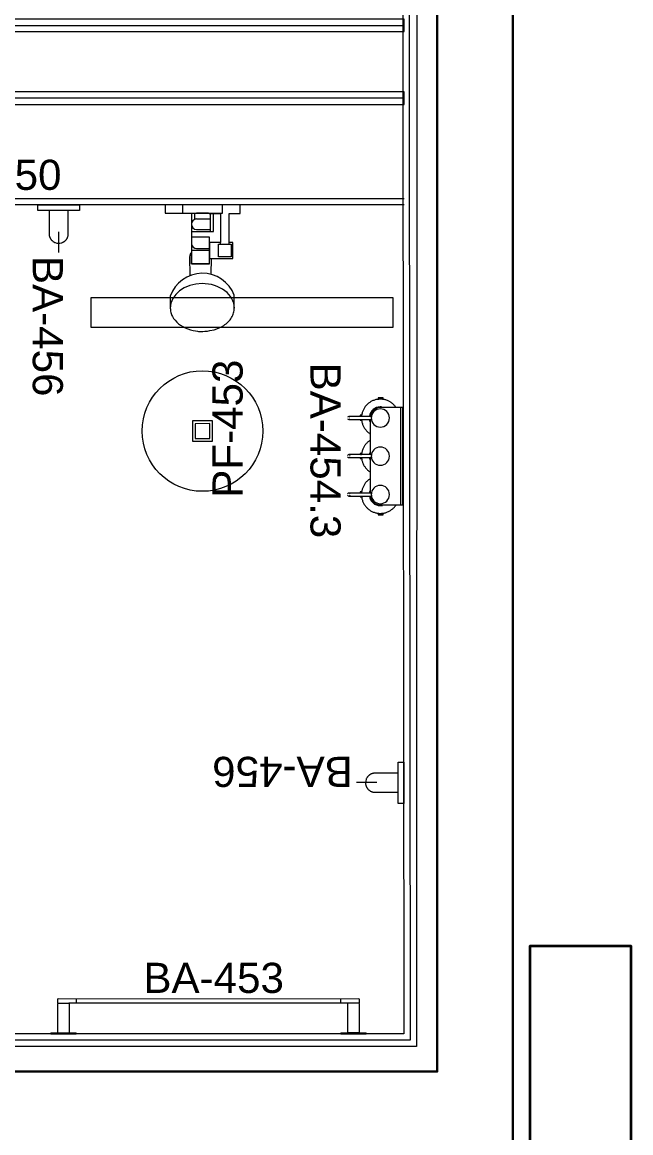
# Model space of a CAD drawing. Header units: centimetres. Extents: x 118932 to 154602, y -32682 to -23521.
# Drawn here: x 141195.6 to 141316.7, y -26084.1 to -25863 of the extents above; entities that cross this region are included whole.
import ezdxf

# ---------------------------------------------------------------- set-up
doc = ezdxf.new("R2010")
doc.units = ezdxf.units.CM
doc.header["$LTSCALE"] = 50
doc.header["$MEASUREMENT"] = 0
for name, color, linetype, lineweight, true_color in [('GEN_00_BL_Yazı', 7, 'Continuous', 0, 0x4f5250), ('GEN_01_TA_Kolon', 7, 'Continuous', 35, 0xd05d28), ('GEN_02_TF_Islak Hacim', 7, 'Continuous', 5, 0x007cb0), ('GEN_05_ML_Alçıpan-RefEdit0', 7, 'Continuous', 18, 0x008b29), ('GEN_05_ML_Alçıpan_giydirme', 7, 'Continuous', 18, 0x7ebab5), ('KALACAK DUVARLAR', 7, 'Continuous', 30, 0x005387)]:
    doc.layers.add(name, color=color, linetype=linetype, lineweight=lineweight, true_color=true_color)
doc.styles.add('Arial_6', font='arial.ttf', dxfattribs={"height": 59.5325})

# ---------------------------------------------------------------- blocks, each defined once
blk = doc.blocks.new('LEVEL 0-1_D BLOK_KOLON')
at = {"layer": 'GEN_01_TA_Kolon', "elevation": 0}
blk.add_lwpolyline([(2504.49, 976.05), (2504.49, 1016.05), (2524.49, 1016.05), (2524.49, 976.05)], close=True, dxfattribs=at)
blk = doc.blocks.new('KALACAK DUVALAR LEVEL 0 D BLOK')
at = {"layer": 'KALACAK DUVARLAR', "elevation": 0}
blk.add_lwpolyline([(1111.5, 1931.88), (1111.5, 1593.95), (1111.5, 1594.45), (1111.5, 1526.45), (1111.5, 1525.95), (1111.5, 1156.45), (865, 1156.45), (845, 1156.45), (845, 1141.45), (1126.5, 1141.45), (1126.5, 1931.88)], dxfattribs=at)
blk = doc.blocks.new('Raindance shower combo - PF-453 SHOWER SYSTEM-14821002-TYPE J')
at = {"layer": 'GEN_02_TF_Islak Hacim'}
for p, q in [((50.6, -3), (50.6, -19.3)), ((85, -3), (50.6, -3)), ((50.6, -19.3), (85, -19.3)), ((85, -3), (85, -19.6)), ((165, -3), (85, -3)), ((85, -19.6), (165, -19.6)), ((103.2, -19.6), (103.2, -39.9)), ((109.1, -19.6), (109.1, -32.1)), ((136.8, -19.6), (113.1, -19.6)), ((138.6, -20.1), (160.7, -20.1)), ((140.8, -55.5), (140.8, -20.1)), ((146.7, -55.5), (146.7, -20.1)), ((160.7, -20.1), (160.7, -77.5)), ((165, -19.6), (165, -3)), ((200.1, -3), (165, -3)), ((178, -20.1), (200.1, -20.1)), ((178, -77.4), (178, -20.1)), ((200.1, -20.1), (200.1, -3)), ((102.9, -41.5), (102.9, -80.9)), ((102.9, -55.5), (146.7, -55.5)), ((136.8, -55.5), (140.8, -55.5)), ((139, -66.9), (102.9, -66.9)), ((102.9, -80.9), (102.9, -119.9)), ((139, -119.9), (139, -66.9)), ((139.3, -77.5), (139.3, -109.5)), ((160.7, -77.5), (139.3, -77.5)), ((156.8, -106), (156.8, -81)), ((156.8, -81), (181.8, -81)), ((160.7, -81), (160.7, -77.4)), ((185.2, -77.4), (178, -77.4)), ((178, -81), (178, -77.4)), ((181.8, -81), (181.8, -106)), ((185.2, -109.5), (185.2, -77.4)), ((99.5, -106.3), (100.1, -143.6)), ((139, -93.7), (102.9, -93.7)), ((102.9, -119.9), (102.9, -97.5)), ((139.3, -109.5), (185.2, -109.5)), ((142.3, -109.5), (141.8, -141)), ((181.8, -106), (156.8, -106)), ((102.9, -119.9), (139, -119.9)), ((139, -119.9), (102.9, -119.9)), ((61, -184.6), (61, -208.3)), ((188.3, -208.3), (188.3, -182.8))]:
    blk.add_line(p, q, dxfattribs=at)
for points in [[(113.1, -30.8), (140.8, -30.8)], [(113.1, -52.1), (140.8, -52.1)], [(113.1, -89.8), (139, -89.8)]]:
    blk.add_lwpolyline(points, dxfattribs=at)
for points in [[(144.9, -433), (105.1, -433), (105.1, -473), (144.9, -473)], [(139.7, -438.3), (110.3, -438.4), (110.3, -467.8), (139.7, -467.8)]]:
    blk.add_lwpolyline(points, close=True, dxfattribs=at)
blk.add_circle((125, -453), 120, dxfattribs=at)
for centre, radius, start, end in [((114.5, -42.3), 11.6, 96.5318, 176.0334), ((114.4, -40.6), 11.5, 184.4156, 263.9068), ((114.5, -78), 12, 194.0613, 263.6059), ((114.5, -78), 12, 194.0613, 263.6059), ((112.1, -106), 12.6, 137, 181), ((125, -206.5), 67.6, 20.5435, 161.0787)]:
    blk.add_arc(centre, radius, start, end, dxfattribs=at)
for major_axis, start_param, end_param in [((63.7, 0), 1.576448, 3.141593), ((-63.7, 0), 3.141593, 4.718041)]:
    blk.add_ellipse((124.7, -208.3), major_axis=major_axis, ratio=0.765186, start_param=start_param, end_param=end_param, dxfattribs=at)
blk.add_open_spline([(61, -208.3), (61, -211.2), (61.7, -216.8), (66, -227.8), (76.3, -240.1), (95.1, -250.7), (112.3, -254.4), (122.2, -254.8), (124.3, -254.8), (134.9, -254.1), (148.1, -251.6), (155.1, -249.5), (165.5, -244.8), (176.6, -235.8), (183.3, -227.4), (187.4, -218), (188.3, -211.6), (188.3, -208.3)], degree=3, knots=[0, 0, 0, 0, 0.058333, 0.116667, 0.233333, 0.35, 0.466667, 0.498213, 0.618018, 0.668587, 0.668587, 0.668587, 0.782182, 0.848848, 0.915515, 0.982182, 1.048848, 1.048848, 1.048848, 1.048848], dxfattribs=at)
at = {"layer": 'GEN_00_BL_Yazı', "insert": (144.9, -585.7), "char_height": 60, "width": 132.711, "attachment_point": 1, "rotation": 90, "style": 'Arial_6'}
blk.add_mtext('PF-453', dxfattribs=at)
blk = doc.blocks.new('Soap Dispenser - Trio - BA-454 SOAP DISPENSER triple-14820993-TYPE GxL')
at = {"layer": 'GEN_02_TF_Islak Hacim'}
for p, q in [((-79.4, 102.6), (-79.4, 62.6)), ((-73.5, 62.6), (-73.5, 102.6)), ((-3, 102.6), (-3, 62.6)), ((3, 62.6), (3, 102.6)), ((73.1, 102.6), (73.1, 62.6)), ((79, 62.6), (79, 102.6)), ((-79, 85), (-80.8, 85)), ((-80.8, 85), (-80.8, 82.9)), ((-80.8, 82.9), (-79, 82.9)), ((-80.8, 82.9), (-80.8, 81.6)), ((-70.8, 85), (-74.1, 85)), ((-73.9, 82.9), (-70.8, 82.9)), ((-70.8, 82.9), (-70.8, 85)), ((-70.8, 81.6), (-70.8, 82.9)), ((-2.6, 85), (-4.4, 85)), ((-4.4, 85), (-4.4, 83.1)), ((-4.4, 83.1), (-2.6, 83.1)), ((-4.4, 83.1), (-4.4, 81.6)), ((2.3, 83.1), (5.6, 83.1)), ((5.6, 85), (2.4, 85)), ((5.6, 83.1), (5.6, 85)), ((5.6, 81.6), (5.6, 83.1)), ((73.5, 85), (71.7, 85)), ((71.7, 85), (71.7, 83.1)), ((71.7, 83.1), (73.5, 83.1)), ((71.7, 83.1), (71.7, 81.6)), ((81.7, 85), (78.4, 85)), ((78.4, 83.1), (81.7, 83.1)), ((81.7, 83.1), (81.7, 85)), ((81.7, 81.6), (81.7, 83.1)), ((-114.6, 49.5), (-117, 49.5)), ((-117, 49.5), (-117, 39.5)), ((-114.6, 39.5), (-114.6, 49.5)), ((-112.7, 49.5), (-114.6, 49.5)), ((-97, 45), (-97, 0)), ((-79.4, 62.6), (-79.3, 62.6)), ((-77.9, 62.6), (-79.4, 62.6)), ((-73.5, 62.6), (-75, 62.6)), ((-2.9, 65), (-73.6, 65)), ((-73.6, 62.6), (-73.5, 62.6)), ((-3, 62.6), (-2.9, 62.6)), ((-1.5, 62.6), (-3, 62.6)), ((3, 62.6), (1.5, 62.6)), ((73.2, 65), (2.9, 65)), ((2.9, 62.6), (3, 62.6)), ((73.1, 62.6), (73.2, 62.6)), ((74.5, 62.6), (73.1, 62.6)), ((79, 62.6), (77.5, 62.6)), ((78.9, 62.6), (79, 62.6)), ((97, 0), (97, 45)), ((114.2, 49.5), (112.3, 49.5)), ((115.9, 49.5), (114.2, 49.5)), ((114.2, 49.5), (114.2, 39.5)), ((115.9, 39.5), (115.9, 49.5)), ((-117, 39.5), (-114.6, 39.5)), ((-114.6, 39.5), (-112.5, 39.5)), ((112.3, 39.5), (114.2, 39.5)), ((114.2, 39.5), (115.9, 39.5)), ((97, 5), (-97, 5)), ((-97, 5), (-97, 0)), ((-97, 0), (97, 0)), ((-97, 0), (97, 0)), ((97, 0), (97, 5))]:
    blk.add_line(p, q, dxfattribs=at)
at = {"layer": 'GEN_02_TF_Islak Hacim', "flags": 128}
for points in [[(-79.4, 107.6), (-79.4, 107.6), (-79.4, 107.6), (-79.4, 107.6), (-79.4, 107.5), (-79.4, 107.5), (-79.4, 107.4), (-79.4, 107.4), (-79.4, 107.3), (-79.4, 107.3), (-79.4, 107.2), (-79.4, 107.1), (-79.4, 107), (-79.4, 106.9), (-79.4, 106.8), (-79.4, 106.7), (-79.4, 106.6), (-79.4, 106.5), (-79.4, 106.4), (-79.4, 106.2), (-79.4, 106.1), (-79.4, 105.9), (-79.4, 105.8), (-79.4, 105.6), (-79.4, 105.5), (-79.4, 105.3), (-79.4, 105.1), (-79.4, 104.9), (-79.4, 104.8), (-79.4, 104.6), (-79.4, 104.4), (-79.4, 104.2), (-79.4, 104), (-79.4, 103.8), (-79.4, 103.6), (-79.4, 103.4), (-79.4, 103.2), (-79.4, 103), (-79.4, 102.8), (-79.4, 102.6), (-79.4, 102.6)], [(-73.5, 102.6), (-73.5, 102.8), (-73.5, 103), (-73.5, 103.2), (-73.5, 103.4), (-73.5, 103.6), (-73.5, 103.8), (-73.5, 104), (-73.5, 104.2), (-73.5, 104.4), (-73.5, 104.5), (-73.5, 104.7), (-73.5, 104.9), (-73.5, 105.1), (-73.5, 105.2), (-73.5, 105.4), (-73.5, 105.6), (-73.5, 105.7), (-73.5, 105.9), (-73.5, 106), (-73.5, 106.2), (-73.5, 106.3), (-73.5, 106.4), (-73.5, 106.6), (-73.5, 106.7), (-73.5, 106.8), (-73.5, 106.9), (-73.5, 107), (-73.5, 107.1), (-73.5, 107.2), (-73.5, 107.3), (-73.5, 107.3), (-73.5, 107.4), (-73.5, 107.4), (-73.5, 107.5), (-73.5, 107.5), (-73.5, 107.5), (-73.5, 107.6), (-73.5, 107.6), (-73.5, 107.6)], [(-3, 107.6), (-3, 107.6), (-3, 107.6), (-3, 107.6), (-3, 107.5), (-3, 107.5), (-3, 107.4), (-3, 107.4), (-3, 107.3), (-3, 107.3), (-3, 107.2), (-3, 107.1), (-3, 107), (-3, 106.9), (-3, 106.8), (-3, 106.7), (-3, 106.6), (-3, 106.5), (-3, 106.4), (-3, 106.2), (-3, 106.1), (-3, 105.9), (-3, 105.8), (-3, 105.6), (-3, 105.5), (-3, 105.3), (-3, 105.1), (-3, 104.9), (-3, 104.8), (-3, 104.6), (-3, 104.4), (-3, 104.2), (-3, 104), (-3, 103.8), (-3, 103.6), (-3, 103.4), (-3, 103.2), (-3, 103), (-3, 102.8), (-3, 102.6), (-3, 102.6)], [(3, 102.6), (3, 102.8), (3, 103), (3, 103.2), (3, 103.4), (3, 103.6), (3, 103.8), (3, 104), (3, 104.2), (3, 104.4), (3, 104.5), (3, 104.7), (3, 104.9), (3, 105.1), (3, 105.2), (3, 105.4), (3, 105.6), (3, 105.7), (3, 105.9), (3, 106), (3, 106.2), (3, 106.3), (3, 106.4), (3, 106.6), (3, 106.7), (3, 106.8), (3, 106.9), (3, 107), (3, 107.1), (3, 107.2), (3, 107.3), (3, 107.3), (3, 107.4), (3, 107.4), (3, 107.5), (3, 107.5), (3, 107.5), (3, 107.6), (3, 107.6), (3, 107.6)], [(73.1, 107.6), (73.1, 107.6), (73.1, 107.6), (73.1, 107.6), (73.1, 107.5), (73.1, 107.5), (73.1, 107.4), (73.1, 107.4), (73.1, 107.3), (73.1, 107.3), (73.1, 107.2), (73.1, 107.1), (73.1, 107), (73.1, 106.9), (73.1, 106.8), (73.1, 106.7), (73.1, 106.6), (73.1, 106.5), (73.1, 106.4), (73.1, 106.2), (73.1, 106.1), (73.1, 105.9), (73.1, 105.8), (73.1, 105.6), (73.1, 105.5), (73.1, 105.3), (73.1, 105.1), (73.1, 104.9), (73.1, 104.8), (73.1, 104.6), (73.1, 104.4), (73.1, 104.2), (73.1, 104), (73.1, 103.8), (73.1, 103.6), (73.1, 103.4), (73.1, 103.2), (73.1, 103), (73.1, 102.8), (73.1, 102.6), (73.1, 102.6)], [(79, 102.6), (79, 102.8), (79, 103), (79, 103.2), (79, 103.4), (79, 103.6), (79, 103.8), (79, 104), (79, 104.2), (79, 104.4), (79, 104.5), (79, 104.7), (79, 104.9), (79, 105.1), (79, 105.2), (79, 105.4), (79, 105.6), (79, 105.7), (79, 105.9), (79, 106), (79, 106.2), (79, 106.3), (79, 106.4), (79, 106.6), (79, 106.7), (79, 106.8), (79, 106.9), (79, 107), (79, 107.1), (79, 107.2), (79, 107.3), (79, 107.3), (79, 107.4), (79, 107.4), (79, 107.5), (79, 107.5), (79, 107.5), (79, 107.6), (79, 107.6), (79, 107.6)], [(-79, 82.4), (-80.5, 82.2), (-82, 82), (-83.5, 81.8), (-85, 81.5), (-86.4, 81.1), (-87.9, 80.7), (-89.3, 80.2), (-90.7, 79.7), (-92.1, 79.1), (-93.4, 78.4), (-94.7, 77.7), (-96, 76.9), (-97.3, 76.1), (-98.5, 75.3), (-99.7, 74.4), (-100.9, 73.4), (-102, 72.4), (-103.1, 71.4), (-104.1, 70.3), (-105.1, 69.2), (-106, 68), (-106.9, 66.8), (-107.8, 65.6), (-108.6, 64.3), (-109.3, 63), (-110, 61.7), (-110.7, 60.3), (-111.3, 58.9), (-111.8, 57.5), (-112.3, 56.1), (-112.7, 54.7), (-113, 53.2), (-113.3, 51.7), (-113.6, 50.2), (-113.8, 48.8), (-113.9, 47.3), (-113.9, 45.8), (-113.9, 45)], [(-45.5, 66.1), (-46.4, 67.4), (-47.3, 68.5), (-48.3, 69.7), (-49.3, 70.8), (-50.3, 71.9), (-51.4, 72.9), (-52.6, 73.9), (-53.7, 74.8), (-54.9, 75.7), (-56.2, 76.5), (-57.5, 77.3), (-58.8, 78), (-60.1, 78.7), (-61.5, 79.3), (-62.9, 79.9), (-64.3, 80.4), (-65.7, 80.9), (-67.1, 81.3), (-68.6, 81.6), (-70.1, 81.9), (-71.6, 82.1), (-73, 82.3)], [(-2.6, 82.4), (-4.1, 82.2), (-5.6, 82), (-7.1, 81.8), (-8.5, 81.5), (-10, 81.1), (-11.4, 80.7), (-12.8, 80.2), (-14.2, 79.7), (-15.6, 79.1), (-17, 78.4), (-18.3, 77.7), (-19.6, 76.9), (-20.8, 76.1), (-22.1, 75.3), (-23.3, 74.4), (-24.4, 73.4), (-25.5, 72.4), (-26.6, 71.4), (-27.7, 70.3), (-28.6, 69.2), (-29.6, 68), (-30.5, 66.8), (-31.3, 65.6)], [(31, 66.1), (30.1, 67.4), (29.2, 68.5), (28.2, 69.7), (27.2, 70.8), (26.1, 71.9), (25, 72.9), (23.9, 73.9), (22.7, 74.8), (21.5, 75.7), (20.3, 76.5), (19, 77.3), (17.7, 78), (16.3, 78.7), (15, 79.3), (13.6, 79.9), (12.2, 80.4), (10.8, 80.9), (9.3, 81.3), (7.8, 81.6), (6.4, 81.9), (4.9, 82.1), (3.4, 82.3)], [(73.4, 82.4), (71.9, 82.2), (70.5, 82), (69, 81.8), (67.5, 81.5), (66.1, 81.1), (64.6, 80.7), (63.2, 80.2), (61.8, 79.7), (60.4, 79.1), (59.1, 78.4), (57.8, 77.7), (56.5, 76.9), (55.2, 76.1), (54, 75.3), (52.8, 74.4), (51.6, 73.4), (50.5, 72.4), (49.4, 71.4), (48.4, 70.3), (47.4, 69.2), (46.4, 68), (45.6, 66.8), (44.7, 65.6)], [(113.5, 45), (113.5, 46.5), (113.4, 48), (113.3, 49.4), (113.1, 50.9), (112.8, 52.4), (112.5, 53.9), (112.1, 55.3), (111.6, 56.8), (111.1, 58.2), (110.6, 59.6), (110, 60.9), (109.3, 62.3), (108.6, 63.6), (107.8, 64.9), (107, 66.1), (106.1, 67.4), (105.2, 68.5), (104.2, 69.7), (103.2, 70.8), (102.2, 71.9), (101.1, 72.9), (99.9, 73.9), (98.8, 74.8), (97.5, 75.7), (96.3, 76.5), (95, 77.3), (93.7, 78), (92.4, 78.7), (91, 79.3), (89.6, 79.9), (88.2, 80.4), (86.8, 80.9), (85.3, 81.3), (83.9, 81.6), (82.4, 81.9), (80.9, 82.1), (79.4, 82.3)], [(-113.9, 45), (-113.9, 43.5), (-113.8, 42), (-113.7, 40.5), (-113.5, 39), (-113.2, 37.5), (-112.9, 36), (-112.5, 34.6), (-112, 33.2), (-111.5, 31.7), (-111, 30.4), (-110.4, 29), (-109.7, 27.6), (-109, 26.3), (-108.2, 25), (-107.4, 23.8), (-106.5, 22.6), (-105.6, 21.4), (-104.6, 20.2), (-103.6, 19.1), (-102.6, 18.1), (-101.5, 17), (-100.3, 16.1), (-99.2, 15.1), (-98, 14.2)], [(98.1, 14.6), (99.3, 15.5), (100.5, 16.5), (101.6, 17.5), (102.7, 18.5), (103.7, 19.6), (104.7, 20.8), (105.6, 21.9), (106.5, 23.1), (107.4, 24.4), (108.2, 25.6), (108.9, 26.9), (109.6, 28.3), (110.3, 29.6), (110.8, 31), (111.4, 32.4), (111.8, 33.8), (112.3, 35.3), (112.6, 36.7), (112.9, 38.2), (113.2, 39.7), (113.3, 41.2), (113.5, 42.6), (113.5, 44.1), (113.5, 45)]]:
    blk.add_lwpolyline(points, dxfattribs=at)
at = {"layer": 'GEN_02_TF_Islak Hacim'}
for centre, radius, start, end in [((-76.4, 107.6), 2.98, 120, 180), ((-76.4, 107.6), 2.98, 180, 240), ((-76.4, 107.6), 2.98, 0, 60), ((-76.4, 107.6), 2.98, 300, 0), ((0, 107.6), 2.98, 120, 180), ((0, 107.6), 2.98, 180, 240), ((0, 107.6), 2.98, 0, 60), ((0, 107.6), 2.98, 300, 0), ((76, 107.6), 2.98, 120, 180), ((76, 107.6), 2.98, 180, 240), ((76, 107.6), 2.98, 0, 60), ((76, 107.6), 2.98, 300, 0), ((-76.4, 45), 22, 97.5598, 180), ((-76.4, 45), 22, 68.099, 82.3757), ((0, 45), 22, 97.5598, 108.6093), ((0, 45), 22, 68.099, 82.3757), ((76, 45), 22, 97.5598, 111.901), ((76, 45), 22, 0, 80.5842), ((-76.4, 45), 22, 180, 192.2823), ((-77, 45), 20, 96.8039, 180), ((-76.4, 45), 18.2, 0, 180), ((-76.4, 45), 18.2, 180, 0), ((0, 45), 18.2, 0, 180), ((0, 45), 18.2, 180, 0), ((76, 45), 18.2, 0, 180), ((76, 45), 18.2, 180, 0), ((77, 45), 20, 0, 82.4941), ((76, 45), 22, 351.246, 0)]:
    blk.add_arc(centre, radius, start, end, dxfattribs=at)
at = {"layer": 'GEN_00_BL_Yazı', "insert": (186.1, 123.9), "char_height": 60, "width": 331.384, "attachment_point": 1, "rotation": 180, "style": 'Arial_6'}
blk.add_mtext('BA-454.3', dxfattribs=at)
blk = doc.blocks.new('Grab-Bar_Bobrick_B-6806 - BA-456 24_-V371-TYPE GxL')
at = {"layer": 'GEN_00_BL_Yazı'}
blk.add_line((-53504.4, -6427.9), (-53463.6, -6427.9), dxfattribs=at)
at = {"layer": 'GEN_02_TF_Islak Hacim', "lineweight": 13, "flags": 128}
blk.add_lwpolyline([(-53558, -6468.7), (-53558, -6386.1), (-53546.8, -6386.1), (-53546.8, -6468.7)], close=True, dxfattribs=at)
blk.add_lwpolyline([(-53546.8, -6446.5), (-53532.6, -6446.5), (-53531.3, -6446.5), (-53530, -6446.5), (-53528.8, -6446.5), (-53527.5, -6446.5), (-53526.2, -6446.5), (-53525, -6446.5), (-53523.8, -6446.5), (-53522.6, -6446.5), (-53521.4, -6446.5), (-53520.2, -6446.5), (-53519, -6446.5), (-53517.9, -6446.5), (-53516.8, -6446.5), (-53515.7, -6446.5), (-53514.6, -6446.5), (-53513.6, -6446.5), (-53512.6, -6446.5), (-53511.6, -6446.5), (-53510.7, -6446.5), (-53509.8, -6446.5), (-53508.9, -6446.5), (-53508.1, -6446.5), (-53507.3, -6446.5), (-53506.5, -6446.5), (-53505.8, -6446.5), (-53505.2, -6446.5), (-53504.6, -6446.5), (-53504, -6446.5), (-53503.4, -6446.5), (-53503, -6446.5), (-53502.5, -6446.5), (-53502.1, -6446.5), (-53501.8, -6446.5), (-53501.5, -6446.5), (-53501.3, -6446.5), (-53501.1, -6446.5), (-53500.9, -6446.5), (-53500.8, -6446.5), (-53500.8, -6446.5), (-53500.6, -6446.5), (-53499.8, -6446.5), (-53499.1, -6446.4), (-53498.3, -6446.3), (-53497.6, -6446.2), (-53496.8, -6446.1), (-53496.1, -6445.9), (-53495.3, -6445.7), (-53494.6, -6445.5), (-53493.9, -6445.2), (-53493.2, -6444.9), (-53492.5, -6444.6), (-53491.8, -6444.2), (-53491.2, -6443.9), (-53490.5, -6443.5), (-53489.9, -6443), (-53489.3, -6442.6), (-53488.7, -6442.1), (-53488.1, -6441.6), (-53487.5, -6441.1), (-53487, -6440.6), (-53486.5, -6440), (-53486, -6439.4), (-53485.5, -6438.8), (-53485.1, -6438.2), (-53484.7, -6437.6), (-53484.3, -6436.9), (-53483.9, -6436.2), (-53483.6, -6435.6), (-53483.3, -6434.9), (-53483, -6434.2, 0.168627), (-53482.6, -6422), (-53482.8, -6421.3), (-53483, -6420.5), (-53483.3, -6419.8), (-53483.7, -6419.1), (-53484, -6418.5), (-53484.4, -6417.8), (-53484.8, -6417.2), (-53485.2, -6416.5), (-53485.6, -6415.9), (-53486.1, -6415.3), (-53486.6, -6414.7), (-53487.1, -6414.2), (-53487.7, -6413.6), (-53488.2, -6413.1), (-53488.8, -6412.6), (-53489.4, -6412.2), (-53490, -6411.7), (-53490.7, -6411.3), (-53491.3, -6410.9), (-53492, -6410.5), (-53492.7, -6410.2), (-53493.4, -6409.9), (-53494.1, -6409.6), (-53494.8, -6409.4), (-53495.5, -6409.1), (-53496.3, -6408.9), (-53497, -6408.8), (-53497.8, -6408.6), (-53498.5, -6408.5), (-53499.3, -6408.5), (-53500, -6408.4), (-53500.8, -6408.4), (-53500.8, -6408.4), (-53500.9, -6408.4), (-53501, -6408.4), (-53501.2, -6408.4), (-53501.4, -6408.4), (-53501.7, -6408.4), (-53502, -6408.4), (-53502.4, -6408.4), (-53502.8, -6408.4), (-53503.3, -6408.4), (-53503.8, -6408.4), (-53504.4, -6408.4), (-53505, -6408.4), (-53505.7, -6408.4), (-53506.4, -6408.4), (-53507.1, -6408.4), (-53507.9, -6408.4), (-53508.7, -6408.4), (-53509.5, -6408.4), (-53510.4, -6408.4), (-53511.4, -6408.4), (-53512.3, -6408.4), (-53513.3, -6408.4), (-53514.3, -6408.4), (-53515.4, -6408.4), (-53516.5, -6408.4), (-53517.6, -6408.4), (-53518.7, -6408.4), (-53519.9, -6408.4), (-53521.1, -6408.4), (-53522.2, -6408.4), (-53523.5, -6408.4), (-53524.7, -6408.4), (-53525.9, -6408.4), (-53527.2, -6408.4), (-53528.4, -6408.4), (-53529.7, -6408.4), (-53530.9, -6408.4), (-53532.2, -6408.4), (-53532.6, -6408.4), (-53546.8, -6408.4)], format="xyb", dxfattribs=at)
at = {"layer": 'GEN_00_BL_Yazı', "insert": (-53456.4, -6479.9), "char_height": 60, "width": 265.421, "attachment_point": 7, "style": 'Arial_6'}
blk.add_mtext('BA-456', dxfattribs=at)
blk = doc.blocks.new('Accessory-Tissue_Holder-KOHLER-Composed-K-73147 - BA-450 TOILET PAPER HOLDER-14820997-TYPE GxL')
at = {"layer": 'GEN_00_BL_Yazı'}
blk.add_line((-51986.7, -5251.1), (-51986.7, -5197.1), dxfattribs=at)
at = {"layer": 'GEN_02_TF_Islak Hacim', "lineweight": 13}
for p, q in [((-52113.8, -5290.7), (-52113.8, -5299.6)), ((-52012.2, -5299.6), (-52012.2, -5290.7))]:
    blk.add_line(p, q, dxfattribs=at)
for points in [[(-52113.8, -5224.2), (-52113.8, -5225.9, -0.414214), (-52114.6, -5226.7), (-52128.5, -5226.7), (-52149.8, -5226.7), (-52163.8, -5226.7, -0.414214), (-52164.6, -5225.9), (-52164.6, -5224.2), (-52113.8, -5224.2)], [(-51961.4, -5224.2), (-51961.4, -5225.9, -0.414214), (-51962.2, -5226.7), (-51976.1, -5226.7), (-51997.4, -5226.7), (-52011.4, -5226.7, -0.414214), (-52012.2, -5225.9), (-52012.2, -5224.2), (-51961.4, -5224.2)], [(-51976.2, -5290.7, 0.414214), (-51975.3, -5289.9), (-51975.3, -5227.5, 0.414214), (-51976.1, -5226.7), (-51997.4, -5226.7, 0.414214), (-51998.2, -5227.5), (-51998.2, -5289.9, 0.414214), (-51997.4, -5290.7)], [(-52149.8, -5290.7, 0.414214), (-52150.6, -5291.5), (-52150.6, -5298.8, 0.414214), (-52149.8, -5299.6), (-51976.2, -5299.6, 0.414214), (-51975.3, -5298.8), (-51975.3, -5291.5, 0.414214), (-51976.2, -5290.7), (-51997.4, -5290.7), (-52128.6, -5290.7)]]:
    blk.add_lwpolyline(points, format="xyb", dxfattribs=at)
blk.add_lwpolyline([(-52149.8, -5226.7, 0.414214), (-52150.6, -5227.5), (-52150.6, -5289.9, 0.414214), (-52149.8, -5290.7), (-52128.6, -5290.7, 0.414214), (-52127.7, -5289.9), (-52127.7, -5227.5, 0.414214), (-52128.5, -5226.7), (-52149.8, -5226.7)], format="xyb", close=True, dxfattribs=at)
at = {"layer": 'GEN_00_BL_Yazı', "insert": (-52108.1, -5134.2), "char_height": 60, "width": 265.421, "attachment_point": 1, "style": 'Arial_6'}
blk.add_mtext('BA-450', dxfattribs=at)
blk = doc.blocks.new('90likk DUS CAMİ')
at = {"layer": 'GEN_02_TF_Islak Hacim'}
blk.add_lwpolyline([(-63.52, 63.76), (0.12, 0.12), (-0.45, -0.45), (-64.09, 63.19)], close=True, dxfattribs=at)
blk = doc.blocks.new('Accessory-Towel_Bar-KOHLER-Composed-K-73142 _1_ - BA-453 TOWEL BAR 24_-14138606-TYPE GxL')
at = {"layer": 'GEN_02_TF_Islak Hacim', "lineweight": 13}
for p, q in [((-53279.2, -6870.5), (-53279.2, -6863.3)), ((-53279.2, -6929.9), (-53279.2, -6872.2)), ((-53278.4, -6862.5), (-52680, -6862.5)), ((-53278.4, -6871.4), (-53257.1, -6871.4)), ((-52701.3, -6871.4), (-53257.1, -6871.4)), ((-53256.3, -6872.2), (-53256.3, -6929.9)), ((-53242.4, -6862.5), (-53242.4, -6871.4)), ((-52716.1, -6871.4), (-52716.1, -6862.5)), ((-52702.1, -6929.9), (-52702.1, -6872.2)), ((-52680, -6871.4), (-52701.3, -6871.4)), ((-52679.2, -6863.3), (-52679.2, -6870.5)), ((-52679.2, -6872.2), (-52679.2, -6929.9)), ((-53293.2, -6932.7), (-53293.2, -6931.5)), ((-53293.2, -6932.7), (-53242.4, -6932.7)), ((-53292.4, -6930.7), (-53278.4, -6930.7)), ((-53278.4, -6930.7), (-53257.1, -6930.7)), ((-53257.1, -6930.7), (-53243.2, -6930.7)), ((-53242.4, -6931.5), (-53242.4, -6932.7)), ((-52716.1, -6932.7), (-52716.1, -6931.5)), ((-52716.1, -6932.7), (-52665.3, -6932.7)), ((-52715.3, -6930.7), (-52701.3, -6930.7)), ((-52680, -6930.7), (-52701.3, -6930.7)), ((-52680, -6930.7), (-52666.1, -6930.7)), ((-52665.3, -6931.5), (-52665.3, -6932.7))]:
    blk.add_line(p, q, dxfattribs=at)
for centre, radius, start, end in [((-53278.4, -6863.3), 0.82, 90, 180), ((-53278.4, -6870.5), 0.814, 180, 270), ((-53278.4, -6872.2), 0.814, 90, 180), ((-53257.1, -6872.2), 0.814, 0, 90), ((-52701.3, -6872.2), 0.814, 90, 180), ((-52680, -6863.3), 0.82, 0, 90), ((-52680, -6870.5), 0.814, 270, 0), ((-52680, -6872.2), 0.814, 0, 90), ((-53292.4, -6931.5), 0.797, 90, 180), ((-53278.4, -6929.9), 0.804, 180, 270), ((-53257.1, -6929.9), 0.804, 270, 0), ((-53243.2, -6931.5), 0.797, 0, 90), ((-52715.3, -6931.5), 0.797, 90, 180), ((-52701.3, -6929.9), 0.804, 180, 270), ((-52680, -6929.9), 0.804, 270, 0), ((-52666.1, -6931.5), 0.797, 0, 90)]:
    blk.add_arc(centre, radius, start, end, dxfattribs=at)
at = {"layer": 'GEN_00_BL_Yazı', "insert": (-53108.7, -6791.1), "char_height": 60, "width": 265.421, "attachment_point": 1, "style": 'Arial_6'}
blk.add_mtext('BA-453', dxfattribs=at)
blk = doc.blocks.new('LEVEL 0 ISLAK HACİM')
at = {"xscale": 0.1, "yscale": 0.1, "zscale": 0.1}
for name, p in [('Accessory-Tissue_Holder-KOHLER-Composed-K-73147 - BA-450 TOILET PAPER HOLDER-14820997-TYPE GxL', (6030.16, 1029.4, 0)), ('Raindance shower combo - PF-453 SHOWER SYSTEM-14821002-TYPE J', (862.85, 507.28, 0))]:
    blk.add_blockref(name, p, dxfattribs=at)
at = {"rotation": 314.9999999999967}
blk.add_blockref('90likk DUS CAMİ', (835.87, 416.98, 0), dxfattribs=at)
for name, p, xscale, yscale, zscale, rotation in [('Grab-Bar_Bobrick_B-6806 - BA-456 24_-V371-TYPE GxL', (1489.49, -4848.82, 0), 0.1, 0.1, 0.1, 270), ('Soap Dispenser - Trio - BA-454 SOAP DISPENSER triple-14820993-TYPE GxL', (915.23, 456.98, 0), 0.1000000000000054, 0.1000000000000054, 0.1000000000000054, 90), ('Grab-Bar_Bobrick_B-6806 - BA-456 24_-V371-TYPE GxL', (-4440.39, -250.77, 0), 0.1, 0.1, 0.1, 180)]:
    blk.add_blockref(name, p, dxfattribs=dict(xscale=xscale, yscale=yscale, zscale=zscale, rotation=rotation))
at = {"extrusion": (-6.25506e-07, 3.22532e-09, 1), "xscale": 0.0999999999999999, "yscale": 0.0999999999999999, "zscale": 0.0999999999999999, "rotation": 359.995832532428}
blk.add_blockref('Accessory-Towel_Bar-KOHLER-Composed-K-73142 _1_ - BA-453 TOWEL BAR 24_-14138606-TYPE GxL', (6174.52, 1034.86, 0), dxfattribs=at)
blk = doc.blocks.new('60LIK YER SÜZGECİ')
at = {"layer": 'GEN_02_TF_Islak Hacim'}
blk.add_lwpolyline([(79589.82, -32983.56), (79589.82, -32923.56), (79595.82, -32923.56), (79595.82, -32983.56)], close=True, dxfattribs=at)
blk = doc.blocks.new('level 0 süzgeçler')
at = {"rotation": 90}
blk.add_blockref('60LIK YER SÜZGECİ', (-32990.48, -75353.49, 0), dxfattribs=at)
blk = doc.blocks.new('level 1 d blok duvarlar')
at = {"layer": 'GEN_05_ML_Alçıpan-RefEdit0', "elevation": 0}
blk.add_lwpolyline([(2456.58, -813.47), (2473.58, -813.47), (2473.58, -733.47), (2713.59, -733.47), (2713.59, -730.97), (2471.08, -730.97), (2471.08, -810.97), (2459.08, -810.97), (2459.08, -718.97), (2713.59, -718.97), (2713.59, -716.47), (2456.58, -716.47)], close=True, dxfattribs=at)
for points in [[(2713.59, -732.22), (2472.33, -732.22), (2472.33, -812.22), (2457.83, -812.22), (2457.83, -717.72), (2713.59, -717.72)], [(2713.57, -753.47), (2556.57, -753.47), (2556.57, -733.47)], [(2713.58, -752.22), (2557.82, -752.22), (2557.82, -733.47)]]:
    blk.add_lwpolyline(points, dxfattribs=at)
at = {"layer": 'GEN_05_ML_Alçıpan_giydirme', "elevation": 0}
for points in [[(2603.71, -116.07), (2603.71, -116.07), (2715.16, -116.07), (2716.09, -715.47), (2716.01, -920.97), (2471.16, -920.97)], [(2602.46, -116.07), (2602.46, -117.32), (2713.91, -117.32), (2714.76, -919.72), (2471.16, -919.72)], [(2601.21, -116.07), (2601.21, -118.57), (2712.66, -118.57), (2713.51, -918.47), (2471.16, -918.47)]]:
    blk.add_lwpolyline(points, dxfattribs=at)

msp = doc.modelspace()

# ---------------------------------------------------------------- block references
for name, p in [('LEVEL 0-1_D BLOK_KOLON', (138792.17, -27062.94, 0)), ('KALACAK DUVALAR LEVEL 0 D BLOK', (140166.67, -27228.34, 0))]:
    msp.add_blockref(name, p)

# ---------------------------------------------------------------- next in the draw order: block references
msp.add_blockref('LEVEL 0 ISLAK HACİM', (140356.1, -26406.37, 0))

# ---------------------------------------------------------------- next in the draw order: block references
for name, p in [('level 0 süzgeçler', (141276.24, -30160.12)), ('level 1 d blok duvarlar', (138558, -25145.92))]:
    msp.add_blockref(name, p)

doc.saveas('drawing.dxf')
